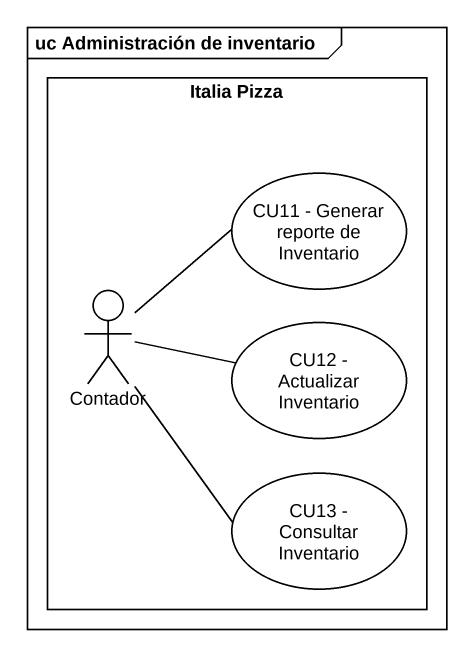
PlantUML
@startuml
mainframe uc Administración de inventario
rectangle "Italia Pizza" as Italia_Pizza #FFFFFF {
  usecase "CU11 - Generar reporte de Inventario" as CU11_Generar_reporte_de #FFFFFF
  actor Contador #FFFFFF
  usecase "CU12 - Actualizar Inventario" as CU12_Actualizar_Inventario #FFFFFF
  usecase "CU13 - Consultar Inventario" as CU13_Consultar_Inventario #FFFFFF
}
Contador -up- CU11_Generar_reporte_de
Contador -right- CU12_Actualizar_Inventario
Contador -- CU13_Consultar_Inventario
@enduml
